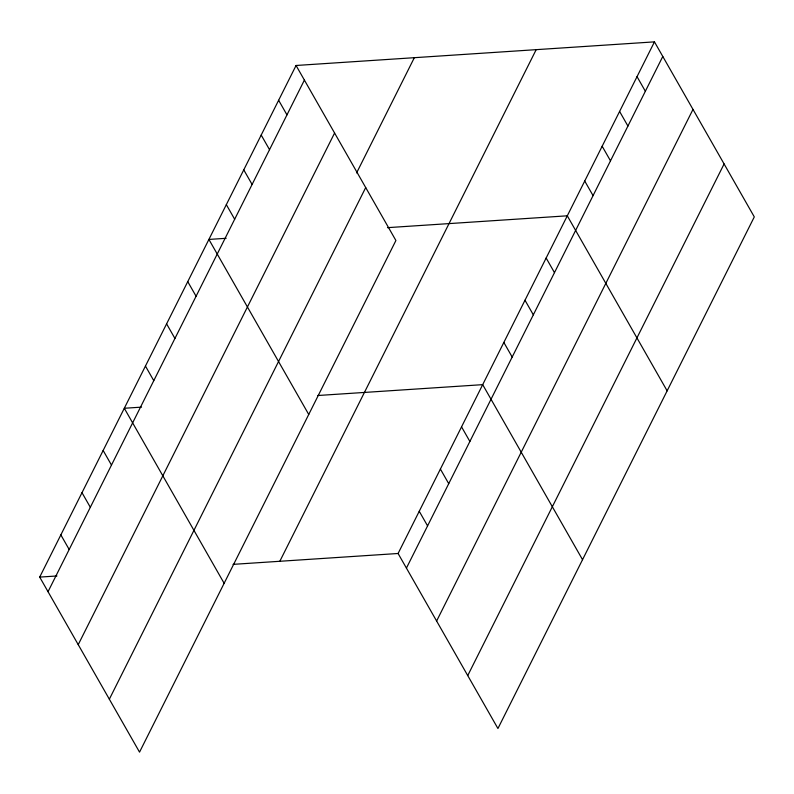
<?xml version="1.0" encoding="UTF-8"?>
<svg xmlns="http://www.w3.org/2000/svg" width="794" height="794" viewBox="0 0 794 794"><rect width="100%" height="100%" fill="white"/><g stroke="black" fill="none" stroke-linecap="round" stroke-linejoin="round"><path stroke-width="1.19" d="M296.063 65.485L395.908 240.513L139.536 752.136L39.7 577.099L296.063 65.485L654.464 41.864L754.3 216.901L497.937 728.515L398.092 553.487L654.464 41.864M48.027 591.709L304.4 80.085M78.229 644.649L334.592 133.025M356.595 172.933L414.339 57.684M109.344 699.196L365.706 187.573M279.825 561.279L536.188 49.655M406.429 568.087L662.792 56.463M436.621 621.027L692.993 109.413M467.735 675.575L724.098 163.951M226.151 238.299L208.901 239.431L308.737 414.468M387.482 227.66L567.293 215.809L667.139 390.847M141.55 407.133L124.301 408.265L224.136 583.302M317.65 395.521L482.692 384.653L582.538 559.681M39.7 577.099L56.95 575.968M233.049 564.365L398.092 553.487M637.026 76.651L645.363 91.26M619.598 111.448L627.925 126.047M602.16 146.235L610.497 160.835M584.731 181.022L593.058 195.632M546.143 258.02L554.48 272.63M524.993 300.231L533.33 314.831M503.843 342.442L512.18 357.042M278.634 100.272L286.962 114.872M461.542 426.854L469.879 441.464M261.206 135.059L269.533 149.669M440.392 469.065L448.729 483.665M243.768 169.856L252.095 184.456M419.242 511.276L427.579 525.876M226.34 204.644L234.667 219.243M187.751 281.642L196.078 296.241M166.601 323.853L174.928 338.452M145.451 366.064L153.778 380.663M103.151 450.476L111.478 465.076M82 492.687L90.327 507.287M60.85 534.898L69.177 549.498"/></g></svg>
